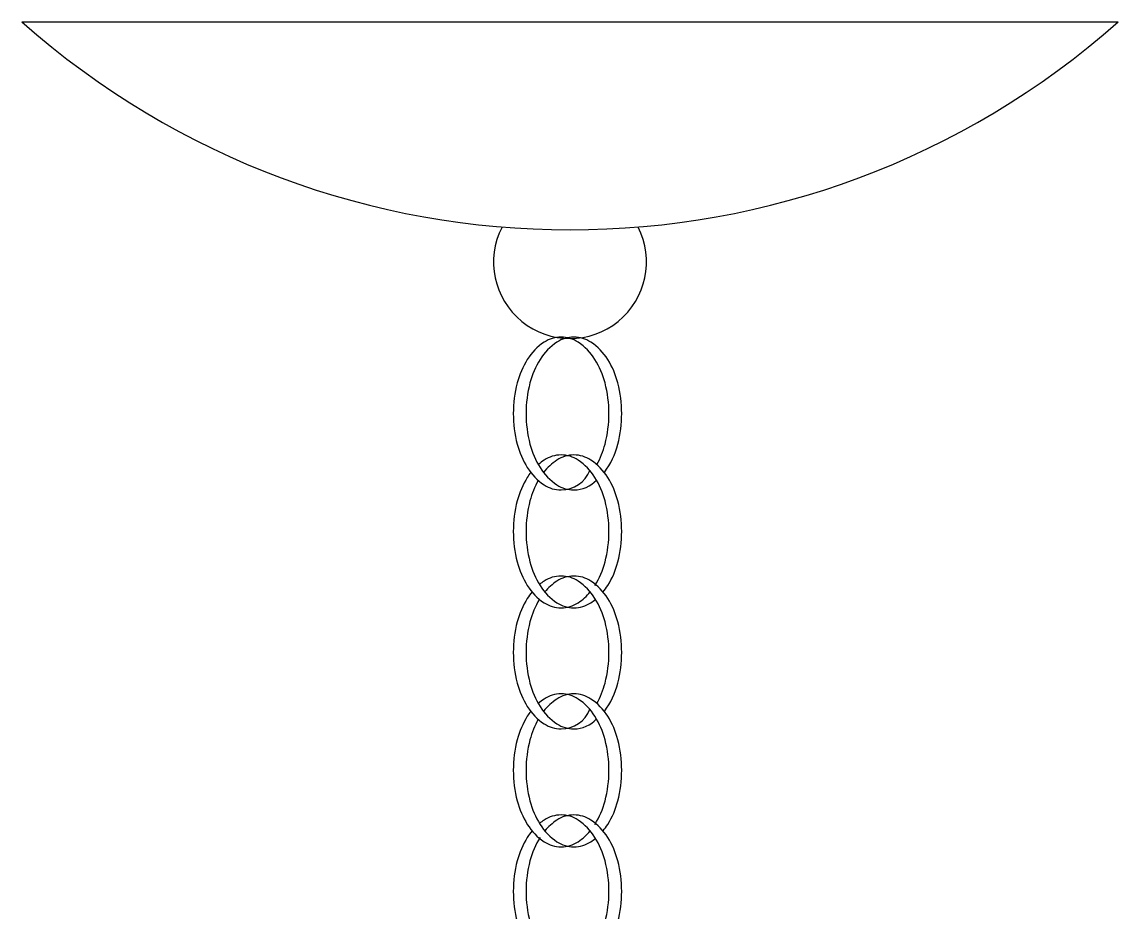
# Model space of a CAD drawing. Extents: x 2595 to 3373, y 365 to 1443.
# Drawn here: x 2878.7 to 3088.5, y 1272.2 to 1442.6 of the extents above; entities that cross this region are included whole.
import ezdxf

# ---------------------------------------------------------------- set-up
doc = ezdxf.new("R2010")
doc.units = 0
doc.header["$MEASUREMENT"] = 0
doc.layers.add('3', color=3, linetype='CONTINUOUS')
doc.layers.add('7', color=7, linetype='CONTINUOUS')

msp = doc.modelspace()

# ---------------------------------------------------------------- linework, layer by layer
at = {"layer": '3'}
for points in [[(2991.08, 1367.63, 0.063446), (2990.33, 1373.48, 0.076494), (2988.4, 1377.98, 0.107138), (2985.18, 1381.29, 0.147314), (2981.93, 1382.26, 0.147314), (2978.68, 1381.29, 0.107138), (2975.46, 1377.98, 0.076494), (2973.52, 1373.48, 0.063446), (2972.78, 1367.63, 0.063446), (2973.52, 1361.78, 0.076494), (2975.46, 1357.28, 0.107138), (2978.68, 1353.97, 0.147314), (2981.93, 1353, 0.309707), (2987.41, 1356.75, 0.107138)], [(2993.52, 1367.63, 0.063446), (2992.78, 1373.48, 0.076494), (2990.84, 1377.98, 0.107138), (2987.62, 1381.29, 0.147314), (2984.37, 1382.26, 0.147314), (2981.12, 1381.29, 0.107138), (2977.9, 1377.98, 0.076494), (2975.96, 1373.48, 0.063446), (2975.22, 1367.63, 0.063446), (2975.96, 1361.78, 0.076494), (2977.9, 1357.28, 0.107138), (2981.12, 1353.97, 0.147314), (2984.37, 1353, 0.210327), (2988.71, 1354.9, 0.107138)], [(2988.75, 1357.86, 0.065895), (2990.33, 1361.78, 0.063446), (2991.08, 1367.63, 0.063446)], [(2990.2, 1356.33, 0.094399), (2992.78, 1361.78, 0.063446), (2993.52, 1367.63, 0.063446)], [(2991.08, 1345.07, 0.063446), (2990.33, 1350.92, 0.076494), (2988.4, 1355.42, 0.107138), (2985.18, 1358.72, 0.147314), (2981.93, 1359.7, 0.147314), (2978.68, 1358.72, 0.032597), (2977.55, 1357.86, 0.076494)], [(2993.52, 1345.07, 0.063446), (2992.78, 1350.92, 0.076494), (2990.84, 1355.42, 0.107138), (2987.62, 1358.72, 0.147314), (2984.37, 1359.7, 0.147314), (2981.12, 1358.72, 0.080777), (2978.55, 1356.35, 0.076494)], [(2976.11, 1356.35, 0.026135), (2975.46, 1355.42, 0.076494), (2973.52, 1350.92, 0.063446), (2972.78, 1345.07, 0.063446), (2973.52, 1339.22, 0.076494), (2975.46, 1334.72, 0.107138), (2978.68, 1331.41, 0.147314), (2981.93, 1330.43, 0.147314), (2985.18, 1331.41, 0.07172), (2987.5, 1333.48, 0.076494)], [(2977.55, 1354.83, 0.065895), (2975.96, 1350.92, 0.063446), (2975.22, 1345.07, 0.063446), (2975.96, 1339.22, 0.076494), (2977.9, 1334.72, 0.107138), (2981.12, 1331.41, 0.147314), (2984.37, 1330.43, 0.147314), (2987.62, 1331.41, 0.025401), (2988.51, 1332.07, 0.076494)], [(2988.4, 1334.72, 0.076494), (2990.33, 1339.22, 0.063446), (2991.08, 1345.07, 0.063446)], [(2989.94, 1333.48, 0.035147), (2990.84, 1334.72, 0.076494), (2992.78, 1339.22, 0.063446), (2993.52, 1345.07, 0.063446)], [(2991.08, 1321.9, 0.063446), (2990.33, 1327.75, 0.076494), (2988.4, 1332.25, 0.107138), (2985.18, 1335.55, 0.147314), (2981.93, 1336.53, 0.147314), (2978.68, 1335.55, 0.025417), (2977.79, 1334.9, 0.076494)], [(2993.52, 1321.9, 0.063446), (2992.78, 1327.75, 0.076494), (2990.84, 1332.25, 0.107138), (2987.62, 1335.55, 0.147314), (2984.37, 1336.53, 0.147314), (2981.12, 1335.55, 0.071741), (2978.8, 1333.48, 0.076494)], [(2976.36, 1333.48, 0.035127), (2975.46, 1332.25, 0.076494), (2973.52, 1327.75, 0.063446), (2972.78, 1321.9, 0.063446), (2973.52, 1316.05, 0.076494), (2975.46, 1311.55, 0.107138), (2978.68, 1308.24, 0.147314), (2981.93, 1307.26, 0.309707), (2987.41, 1311.02, 0.107138)], [(2977.79, 1332.07, 0.073254), (2975.96, 1327.75, 0.063446), (2975.22, 1321.9, 0.063446), (2975.96, 1316.05, 0.076494), (2977.9, 1311.55, 0.107138), (2981.12, 1308.24, 0.147314), (2984.37, 1307.26, 0.210327), (2988.71, 1309.17, 0.107138)], [(2988.75, 1312.13, 0.065895), (2990.33, 1316.05, 0.063446), (2991.08, 1321.9, 0.063446)], [(2990.2, 1310.6, 0.094399), (2992.78, 1316.05, 0.063446), (2993.52, 1321.9, 0.063446)], [(2991.08, 1299.34, 0.063446), (2990.33, 1305.19, 0.076494), (2988.4, 1309.69, 0.107138), (2985.18, 1312.99, 0.147314), (2981.93, 1313.97, 0.147314), (2978.68, 1312.99, 0.032597), (2977.55, 1312.13, 0.076494)], [(2993.52, 1299.34, 0.063446), (2992.78, 1305.19, 0.076494), (2990.84, 1309.69, 0.107138), (2987.62, 1312.99, 0.147314), (2984.37, 1313.97, 0.147314), (2981.12, 1312.99, 0.080777), (2978.55, 1310.62, 0.076494)], [(2976.11, 1310.62, 0.026135), (2975.46, 1309.69, 0.076494), (2973.52, 1305.19, 0.063446), (2972.78, 1299.34, 0.063446), (2973.52, 1293.49, 0.076494), (2975.46, 1288.99, 0.107138), (2978.68, 1285.68, 0.147314), (2981.93, 1284.7, 0.147314), (2985.18, 1285.68, 0.07172), (2987.5, 1287.75, 0.076494)], [(2977.55, 1309.1, 0.065895), (2975.96, 1305.19, 0.063446), (2975.22, 1299.34, 0.063446), (2975.96, 1293.49, 0.076494), (2977.9, 1288.99, 0.107138), (2981.12, 1285.68, 0.147314), (2984.37, 1284.7, 0.147314), (2987.62, 1285.68, 0.025401), (2988.51, 1286.34, 0.076494)], [(2988.4, 1288.99, 0.076494), (2990.33, 1293.49, 0.063446), (2991.08, 1299.34, 0.063446)], [(2989.94, 1287.75, 0.035147), (2990.84, 1288.99, 0.076494), (2992.78, 1293.49, 0.063446), (2993.52, 1299.34, 0.063446)], [(2991.08, 1276.17, 0.063446), (2990.33, 1282.01, 0.076494), (2988.4, 1286.51, 0.107138), (2985.18, 1289.82, 0.147314), (2981.93, 1290.8, 0.147314), (2978.68, 1289.82, 0.025401), (2977.79, 1289.17, 0.076494)], [(2993.52, 1276.17, 0.063446), (2992.78, 1282.01, 0.076494), (2990.84, 1286.51, 0.107138), (2987.62, 1289.82, 0.147314), (2984.37, 1290.8, 0.147314), (2981.12, 1289.82, 0.07172), (2978.8, 1287.75, 0.076494)], [(2976.36, 1287.75, 0.035147), (2975.46, 1286.51, 0.076494), (2973.52, 1282.01, 0.063446), (2972.78, 1276.17, 0.063446), (2973.52, 1270.32, 0.076494), (2975.46, 1265.82, 0.107138), (2978.68, 1262.51, 0.147314), (2981.93, 1261.53, 0.147314), (2985.18, 1262.51, 0.080777), (2987.75, 1264.89, 0.076494)], [(2977.9, 1286.51, 0.076494), (2975.96, 1282.01, 0.063446), (2975.22, 1276.17, 0.063446), (2975.96, 1270.32, 0.076494), (2977.9, 1265.82, 0.107138), (2981.12, 1262.51, 0.147314), (2984.37, 1261.53, 0.147314), (2987.62, 1262.51, 0.032597), (2988.75, 1263.37, 0.076494)], [(2988.75, 1266.4, 0.065895), (2990.33, 1270.32, 0.063446), (2991.08, 1276.17, 0.063446)], [(2990.19, 1264.89, 0.026135), (2990.84, 1265.82, 0.076494), (2992.78, 1270.32, 0.063446), (2993.52, 1276.17, 0.063446)]]:
    msp.add_lwpolyline(points, format="xyb", dxfattribs=at)
at = {"layer": '7'}
msp.add_line((2878.75, 1442.59), (3088.5, 1442.59), dxfattribs=at)
for centre, radius, start, end in [((2983.63, 1560.88), 158.08, 228.4372, 311.5628), ((2983.63, 1396.64), 14.63, 152.8125, 27.1875)]:
    msp.add_arc(centre, radius, start, end, dxfattribs=at)

doc.saveas('drawing.dxf')
